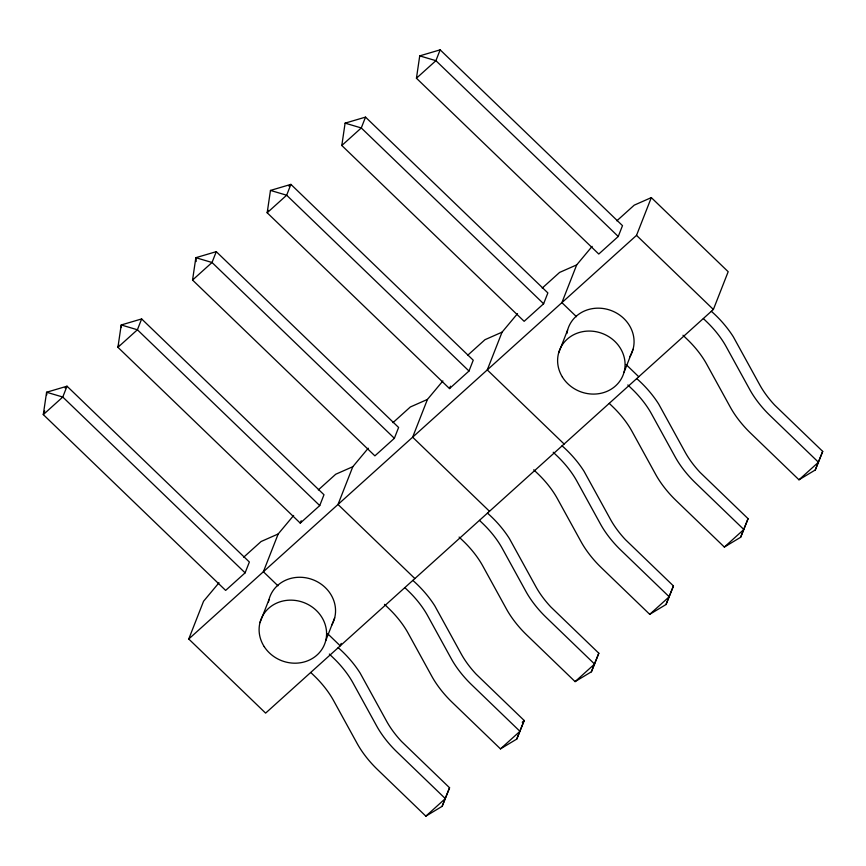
<?xml version="1.0" encoding="UTF-8"?>
<svg xmlns="http://www.w3.org/2000/svg" width="866" height="866" viewBox="0 0 866 866"><rect width="100%" height="100%" fill="white"/><g stroke="black" fill="none" stroke-linecap="round" stroke-linejoin="round"><path stroke-width="1.3" d="M192.555 280.054L195.846 257.689L216.273 251.66L398.609 427.468L394.366 438.304L374.891 455.862L192.555 280.054L212.029 262.495L216.273 251.66M270.473 190.423L267.183 212.776L449.519 388.585L468.993 371.027L473.237 360.202L290.9 184.382L270.473 190.423L286.657 195.218L468.993 371.027M341.81 145.499L345.101 123.145L365.528 117.116L547.864 292.925L543.621 303.76L524.146 321.318L341.81 145.499L361.284 127.952L365.528 117.116M416.438 78.232L419.729 55.879L440.155 49.838L622.492 225.647L618.248 236.483L598.774 254.041L416.438 78.232L435.912 60.674L440.155 49.838M44.718 410.982L43.3 414.598L225.636 590.406L245.11 572.848L249.365 562.023L67.018 386.204L46.591 392.244L43.3 414.598L62.774 397.039L67.018 386.204L65.069 387.968M118.869 344.917L117.928 347.32L300.264 523.129L319.738 505.582L323.981 494.746L141.645 318.937L121.218 324.966L117.928 347.32L137.402 329.773L141.645 318.937M268.124 210.373L267.183 212.776L286.657 195.218L290.9 184.382L288.952 186.147M616.83 220.83L634.226 205.155L651.319 197.61L728.176 271.718L713.378 309.476L265.613 713.119L188.756 639.011L203.553 601.253L219.011 582.753M293.639 515.476L278.181 533.976L263.383 571.733L277.975 585.806M259.984 622.611L268.947 599.727M300.264 523.129L301.206 520.726M368.267 448.198L352.808 466.709L338.011 504.467L414.868 578.564M325.713 640.732L334.677 617.848M442.894 380.932L427.436 399.432L412.638 437.189L489.496 511.297M341.193 643.416L340.241 645.841L327.597 633.641M449.519 388.585L450.461 386.182M517.522 313.654L502.064 332.154L487.266 369.912L564.123 444.02M592.149 246.377L576.691 264.888L561.893 302.645L576.485 316.707M558.635 352.96L567.598 330.076M188.756 639.011L636.521 235.368L651.319 197.61M338.184 647.66A46.266 17.32 48 0 1 350.189 659.751L352.04 661.938A46.266 17.32 48 0 1 360.18 673.153L386.68 721.356A42.596 15.945 48 0 0 401.553 741.48L449.562 787.768L442.136 806.343L425.845 816.162L377.327 769.376A45.541 17.049 48 0 1 366.026 756.83L364.348 754.622A45.541 17.049 48 0 1 357.214 743.602L333.507 700.453A43.116 16.151 48 0 0 314.466 676.054L310.786 672.503M624.072 372.196L633.035 349.312M487.439 513.116A46.266 17.32 48 0 1 499.444 525.197L501.295 527.394A46.266 17.32 48 0 1 509.435 538.609L535.935 586.812A42.596 15.945 48 0 0 550.808 606.936L598.817 653.224L591.391 671.8L575.1 681.618L526.582 634.832A45.541 17.049 48 0 1 515.281 622.286L513.603 620.078A45.541 17.049 48 0 1 506.469 609.058L482.752 565.909A43.116 16.151 48 0 0 463.721 541.51L459.11 537.072M562.066 445.838A46.266 17.32 48 0 1 574.071 457.93L575.922 460.117A46.266 17.32 48 0 1 584.063 471.331L610.562 519.546A42.596 15.945 48 0 0 625.436 539.659L673.445 585.946L666.019 604.522L649.727 614.34L601.21 567.555A45.541 17.049 48 0 1 589.908 555.009L588.231 552.8A45.541 17.049 48 0 1 581.097 541.78L557.379 498.632A43.116 16.151 48 0 0 538.349 474.232L533.737 469.794M636.694 378.572A46.266 17.32 48 0 1 648.699 390.653L650.539 392.839A46.266 17.32 48 0 1 658.69 404.054L685.19 452.269A42.596 15.945 48 0 0 700.064 472.381L748.072 518.68L740.647 537.256L724.355 547.063L675.837 500.288A45.541 17.049 48 0 1 664.536 487.731L662.858 485.523A45.541 17.049 48 0 1 655.724 474.514L632.007 431.365A43.116 16.151 48 0 0 612.966 406.955L609.285 403.404M711.322 311.295A46.266 17.32 48 0 1 723.327 323.375L725.167 325.573A46.266 17.32 48 0 1 733.318 336.787L759.818 384.991A42.596 15.945 48 0 0 774.691 405.115L822.7 451.403L815.274 469.978L798.982 479.796L750.465 433.011A45.541 17.049 48 0 1 739.163 420.465L737.475 418.256A45.541 17.049 48 0 1 730.352 407.236L706.634 364.088A43.116 16.151 48 0 0 687.593 339.689L682.993 335.25M442.136 806.343L449.562 787.768M384.482 604.338L389.094 608.776A43.116 16.151 48 0 1 408.135 633.187L431.842 676.335A45.541 17.049 48 0 0 438.975 687.344L440.653 689.553A45.541 17.049 48 0 0 451.955 702.11L500.472 748.884L516.764 739.077L524.19 720.501L476.181 674.203A42.596 15.945 48 0 1 461.307 654.09L434.808 605.875A46.266 17.32 48 0 0 426.667 594.661L424.816 592.474A46.266 17.32 48 0 0 412.811 580.393M591.391 671.8L598.817 653.224M666.019 604.522L673.445 585.946M740.647 537.256L748.072 518.68M815.274 469.978L822.7 451.403M516.764 739.077L524.19 720.501L522.241 722.255M243.703 557.195L261.088 541.521L278.181 533.976M318.331 489.918L335.716 474.243L352.808 466.709M392.958 422.651L410.343 406.977L427.436 399.432M467.586 355.374L484.971 339.699L502.064 332.154M542.213 288.097L559.598 272.422L576.691 264.888M425.845 816.162L445.319 798.604L396.801 751.818A45.541 17.049 48 0 1 385.5 739.272L383.822 737.063A45.541 17.049 48 0 1 376.699 726.044L352.982 682.895A43.116 16.151 48 0 0 333.94 658.496L329.34 654.057M500.472 748.884L519.946 731.326L471.429 684.551A45.541 17.049 48 0 1 460.127 671.994L458.45 669.797A45.541 17.049 48 0 1 451.316 658.777L427.609 615.629A43.116 16.151 48 0 0 408.568 591.218L404.887 587.668M575.1 681.618L594.574 664.06L546.056 617.274A45.541 17.049 48 0 1 534.755 604.728L533.077 602.519A45.541 17.049 48 0 1 525.943 591.5L502.237 548.351A43.116 16.151 48 0 0 483.196 523.952L479.504 520.401M649.727 614.34L669.202 596.782L620.684 549.997A45.541 17.049 48 0 1 609.383 537.45L607.705 535.242A45.541 17.049 48 0 1 600.571 524.233L576.853 481.085A43.116 16.151 48 0 0 557.823 456.674L553.212 452.236M724.355 547.063L743.829 529.505L695.311 482.73A45.541 17.049 48 0 1 684.01 470.173L682.332 467.976A45.541 17.049 48 0 1 675.199 456.956L651.481 413.807A43.116 16.151 48 0 0 632.451 389.408L627.839 384.959M798.982 479.796L818.457 462.238L769.939 415.453A45.541 17.049 48 0 1 758.638 402.906L756.96 400.698A45.541 17.049 48 0 1 749.826 389.678L726.109 346.53A43.116 16.151 48 0 0 707.067 322.13L703.387 318.58M419.729 55.879L435.912 60.674L618.248 236.483M345.101 123.145L361.284 127.952L543.621 303.76M636.521 235.368L713.378 309.476M626.096 364.554L638.751 376.742M394.366 438.304L212.029 262.495L195.846 257.689L196.16 261.532M319.738 505.582L137.402 329.773L121.218 324.966L121.435 327.532M245.11 572.848L62.774 397.039L46.591 392.244L46.807 394.799M268.471 602.011A34.131 31.1 21.4 0 1 312.485 579.571A34.131 31.1 21.4 0 1 331.581 625.349M566.884 333.497A34.131 31.1 21.4 0 1 610.995 310.472A34.131 31.1 21.4 0 1 629.788 356.76M264.206 646.621A34.131 31.1 21.4 0 0 322.617 648.233A34.131 31.1 21.4 0 0 291.712 600.16A34.131 31.1 21.4 0 0 264.206 646.621M562.38 377.002A34.131 31.1 21.4 0 0 620.814 379.633A34.131 31.1 21.4 0 0 590.85 331.093A34.131 31.1 21.4 0 0 562.38 377.002"/></g></svg>
